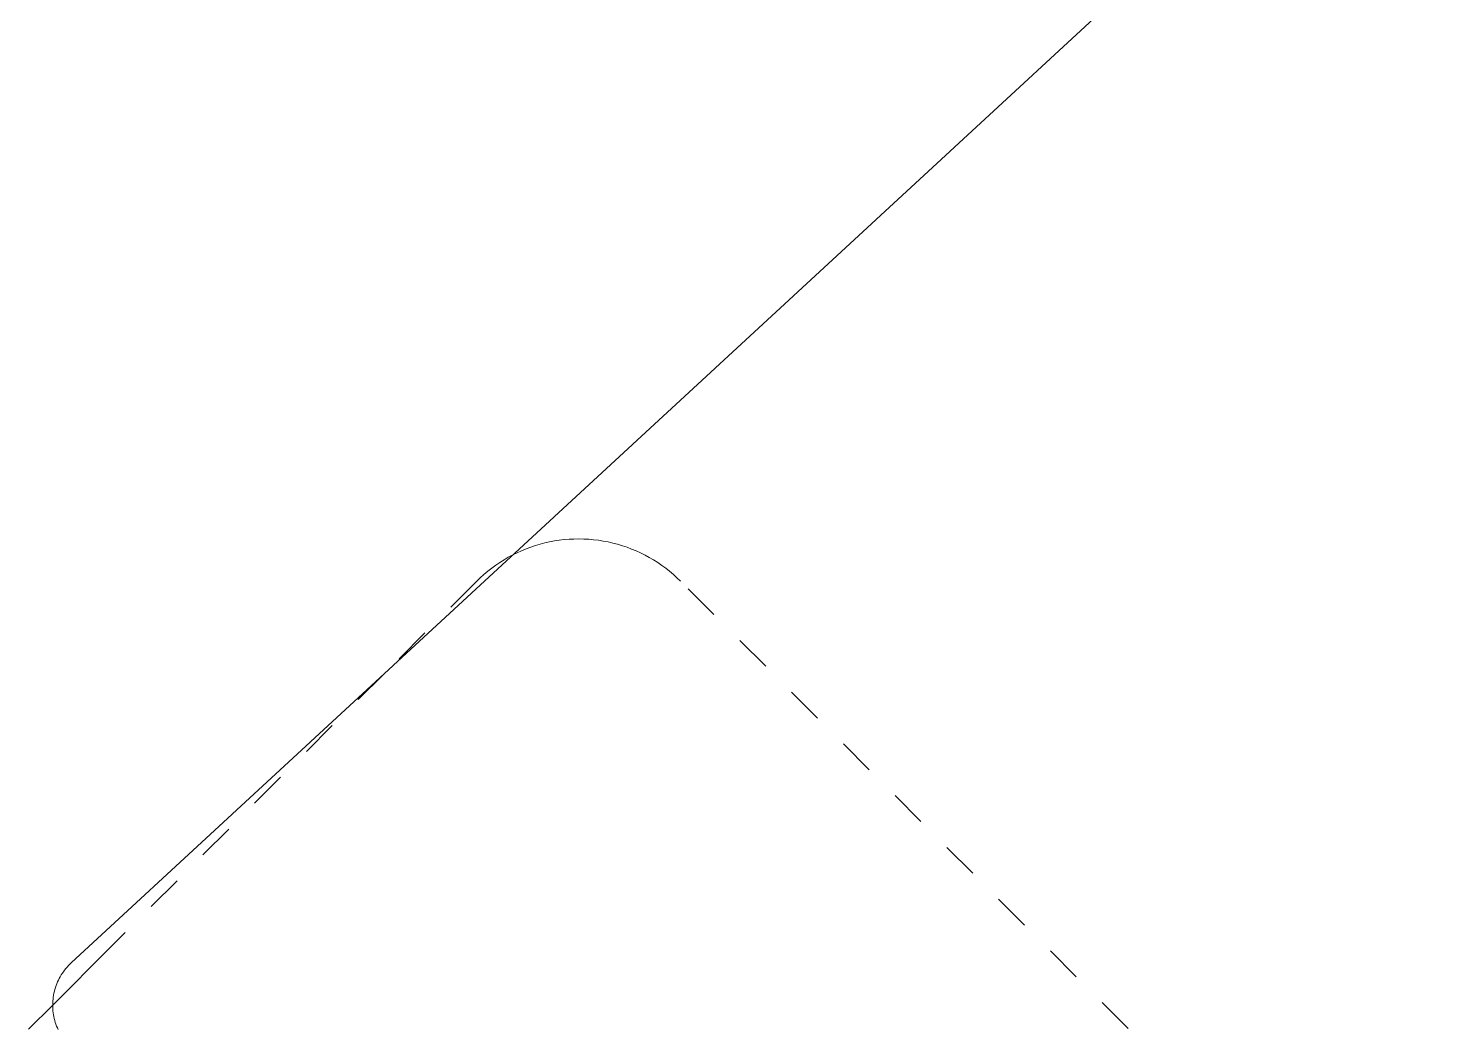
# Model space of a CAD drawing. Header units: inches. Extents: x -14 to 184, y -4 to 134.
# Drawn here: x -4.204 to -0.321, y 67.362 to 70.096 of the extents above; entities that cross this region are included whole.
import ezdxf

# ---------------------------------------------------------------- set-up
doc = ezdxf.new("R2010")
doc.units = ezdxf.units.IN
doc.linetypes.add('HIDDEN', pattern=[1.905, 1.27, -0.635])
doc.layers.add('ZANO_R', color=7, linetype='Continuous', lineweight=0)
doc.layers.add('ZANO_R_przerywana', color=250, linetype='HIDDEN', lineweight=0)

msp = doc.modelspace()

# ---------------------------------------------------------------- linework, layer by layer
at = {"layer": 'ZANO_R'}
for p, q in [((-0.82167, 70.5601), (-4.08674, 67.54189)), ((-3.98095, 67.58306), (-4.13732, 67.42668)), ((-4.10484, 67.52205), (-4.10149, 67.52626)), ((-4.10149, 67.52626), (-4.09801, 67.53036)), ((-4.09801, 67.53036), (-4.09438, 67.53433)), ((-4.09438, 67.53433), (-4.09063, 67.53818)), ((-4.09063, 67.53818), (-4.08674, 67.54189)), ((-4.12605, 67.48477), (-4.12396, 67.48973)), ((-4.12396, 67.48973), (-4.12171, 67.49462)), ((-4.12171, 67.49462), (-4.11929, 67.49942)), ((-4.11929, 67.49942), (-4.11672, 67.50414)), ((-4.11672, 67.50414), (-4.11398, 67.50877)), ((-4.11398, 67.50877), (-4.11108, 67.5133)), ((-4.11108, 67.5133), (-4.10803, 67.51773)), ((-4.10803, 67.51773), (-4.10484, 67.52205)), ((-4.13641, 67.44316), (-4.13575, 67.4485)), ((-4.13575, 67.4485), (-4.13489, 67.45381)), ((-4.13489, 67.45381), (-4.13386, 67.45908)), ((-4.13386, 67.45908), (-4.13265, 67.46432)), ((-4.13265, 67.46432), (-4.13126, 67.46952)), ((-4.13126, 67.46952), (-4.1297, 67.47466)), ((-4.1297, 67.47466), (-4.12796, 67.47975)), ((-4.12796, 67.47975), (-4.12605, 67.48477)), ((-4.13732, 67.42668), (-4.20366, 67.36035)), ((-4.13732, 67.42706), (-4.1372, 67.43244)), ((-4.13726, 67.42168), (-4.13732, 67.42706)), ((-4.13701, 67.41631), (-4.13726, 67.42168)), ((-4.1372, 67.43244), (-4.1369, 67.4378)), ((-4.13658, 67.41095), (-4.13701, 67.41631)), ((-4.1369, 67.4378), (-4.13641, 67.44316)), ((-4.13596, 67.40561), (-4.13658, 67.41095)), ((-4.13517, 67.40029), (-4.13596, 67.40561)), ((-4.13419, 67.395), (-4.13517, 67.40029)), ((-4.13304, 67.38975), (-4.13419, 67.395)), ((-4.1317, 67.38454), (-4.13304, 67.38975)), ((-4.13019, 67.37938), (-4.1317, 67.38454)), ((-4.1285, 67.37428), (-4.13019, 67.37938)), ((-4.12664, 67.36923), (-4.1285, 67.37428)), ((-4.12461, 67.36425), (-4.12664, 67.36923)), ((-4.1224, 67.35935), (-4.12461, 67.36425))]:
    msp.add_line(p, q, dxfattribs=at)
at = {"layer": 'ZANO_R_przerywana', "ltscale": 0.05}
for p, q in [((-2.79268, 68.6896), (-2.77959, 68.69252)), ((-2.77959, 68.69252), (-2.7664, 68.69499)), ((-2.7664, 68.69499), (-2.75314, 68.69702)), ((-2.75314, 68.69702), (-2.73982, 68.69859)), ((-2.73982, 68.69859), (-2.72646, 68.69971)), ((-2.72646, 68.69971), (-2.71306, 68.70037)), ((-2.71306, 68.70037), (-2.69965, 68.70057)), ((-2.69965, 68.70057), (-2.68624, 68.70032)), ((-2.68624, 68.70032), (-2.67285, 68.69961)), ((-2.67285, 68.69961), (-2.65949, 68.69844)), ((-2.65949, 68.69844), (-2.64617, 68.69682)), ((-2.64617, 68.69682), (-2.63292, 68.69475)), ((-2.63292, 68.69475), (-2.61975, 68.69223)), ((-2.61975, 68.69223), (-2.60667, 68.68926)), ((-2.89243, 68.65054), (-2.88047, 68.65696)), ((-2.88047, 68.65696), (-2.86845, 68.66289)), ((-2.86845, 68.66289), (-2.85622, 68.66841)), ((-2.85622, 68.66841), (-2.84382, 68.67351)), ((-2.84382, 68.67351), (-2.83124, 68.67818)), ((-2.83124, 68.67818), (-2.81852, 68.68242)), ((-2.81852, 68.68242), (-2.80566, 68.68623)), ((-2.80566, 68.68623), (-2.79268, 68.6896)), ((-2.60667, 68.68926), (-2.5937, 68.68585)), ((-2.5937, 68.68585), (-2.58085, 68.68199)), ((-2.58085, 68.68199), (-2.56814, 68.67771)), ((-2.56814, 68.67771), (-2.55559, 68.67299)), ((-2.55559, 68.67299), (-2.5432, 68.66784)), ((-2.5432, 68.66784), (-2.53099, 68.66228)), ((-2.53099, 68.66228), (-2.51899, 68.6563)), ((-2.51899, 68.6563), (-2.50719, 68.64992)), ((-2.95891, 68.60378), (-2.94852, 68.61251)), ((-2.94852, 68.61251), (-2.93784, 68.62088)), ((-2.93784, 68.62088), (-2.92688, 68.62888)), ((-2.92688, 68.62888), (-2.91565, 68.63649)), ((-2.91565, 68.63649), (-2.90416, 68.64372)), ((-2.90416, 68.64372), (-2.89243, 68.65054)), ((-2.50719, 68.64992), (-2.49561, 68.64314)), ((-2.49561, 68.64314), (-2.48428, 68.63598)), ((-2.48428, 68.63598), (-2.47319, 68.62842)), ((-2.47319, 68.62842), (-2.46237, 68.6205)), ((-2.46237, 68.6205), (-2.45183, 68.61221)), ((-2.45183, 68.61221), (-2.44157, 68.60357)), ((-2.97875, 68.58526), (-3.23199, 68.33202)), ((-2.97875, 68.58526), (-2.96899, 68.59469)), ((-2.96899, 68.59469), (-2.95891, 68.60378)), ((-2.44157, 68.60357), (-2.43162, 68.59458)), ((-2.43162, 68.59458), (-2.42197, 68.58526)), ((9.54874, 56.61455), (-2.42197, 68.58526)), ((-3.23199, 68.33202), (-3.98095, 67.58306))]:
    msp.add_line(p, q, dxfattribs=at)

doc.saveas('drawing.dxf')
